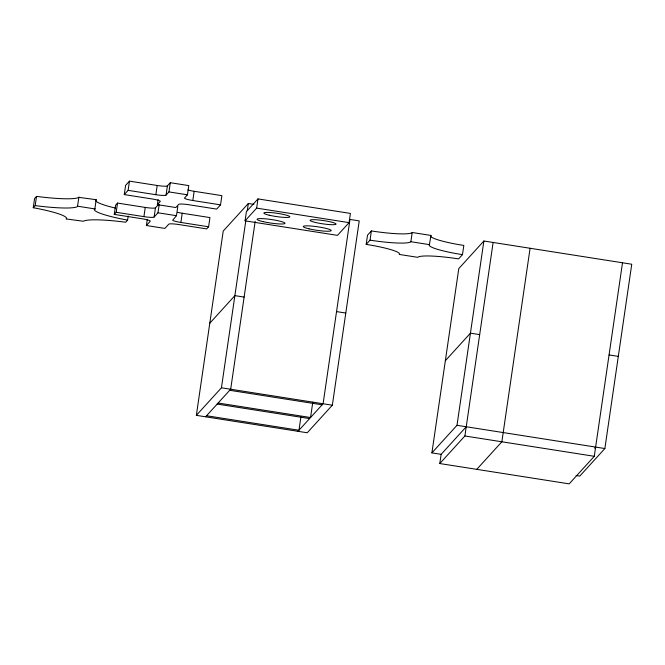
<?xml version="1.0" encoding="UTF-8"?>
<svg xmlns="http://www.w3.org/2000/svg" width="665" height="665" viewBox="0 0 665 665"><rect width="100%" height="100%" fill="white"/><g stroke="black" fill="none" stroke-linecap="round" stroke-linejoin="round"><path stroke-width="1" d="M127.597 220.115L125.668 222.235A47.872 6.085 8.3 0 0 83.374 221.254L66.01 218.926L66.525 218.61A47.872 6.085 8.3 0 0 33.25 207.721L34.597 198.511L36.525 196.383A47.872 6.085 8.3 0 0 78.819 197.364L96.184 199.691L94.837 208.91L94.322 209.226A47.872 6.085 8.3 0 0 127.597 220.115L128.195 216.017M33.25 207.721L35.178 205.601L36.525 196.383M35.178 205.601A47.872 6.085 8.3 0 0 77.473 206.582L78.936 196.99M177.73 212.359A9.385 1.197 8.3 0 0 182.227 213.232L209.949 217.58L208.602 226.798L206.674 228.918L178.952 224.562A9.385 1.197 8.3 0 0 168.744 224.172L164.887 228.419L146.4 225.518L150.257 221.27A9.385 1.197 8.3 0 0 141.986 218.76L114.255 214.404L115.602 205.194L117.53 203.074L145.261 207.422A9.385 1.197 8.3 0 0 155.469 207.812L158.686 204.28M114.255 214.404L116.192 212.285L117.53 203.074M220.539 204.862L216.682 209.101L188.96 204.754A9.385 1.197 8.3 0 0 178.752 204.363L175.851 207.538L157.372 204.637L160.265 201.453A9.385 1.197 8.3 0 0 151.986 198.943L124.264 194.596L125.61 185.377L129.467 181.138L157.198 185.485A9.385 1.197 8.3 0 0 167.397 185.876L170.298 182.7L188.777 185.602L187.439 194.812L184.538 197.995A9.385 1.197 8.3 0 0 192.817 200.506L220.539 204.862L221.886 195.643L194.163 191.296A9.385 1.197 8.3 0 1 187.912 189.957M124.264 194.596L128.121 190.348L129.467 181.138M116.192 212.285L143.914 216.64L145.261 207.422M146.4 225.518L147.297 219.367M128.121 190.348L155.851 194.704L157.198 185.485M143.914 216.64A9.385 1.197 8.3 0 0 154.122 217.031L155.469 207.812M157.372 204.637L158.12 199.517M154.122 217.031L157.979 212.792L159.176 204.596M155.851 194.704A9.385 1.197 8.3 0 0 166.059 195.094L167.397 185.876M166.059 195.094L168.952 191.911L170.298 182.7M208.602 226.798L180.88 222.443A9.385 1.197 8.3 0 1 172.667 220.256L176.466 215.693L177.813 206.474M180.88 222.443L182.227 213.232M192.817 200.506L194.163 191.296M298.003 431.319L323.099 403.746L349.99 219.442L359.225 220.896L332.342 405.201L307.247 432.765L196.35 415.351L223.232 231.054L248.328 203.482L253.872 204.355M245.061 220.847L246.407 211.636L257.987 198.91L350.405 213.423L349.059 222.634L337.479 235.36L245.061 220.847L256.64 208.12L257.987 198.91M196.35 415.351L221.437 387.786L245.784 220.888M247.28 210.647L248.328 203.482M255.177 221.312L230.68 389.233L205.585 416.805M300.913 416.947L298.967 430.255L206.557 415.741M312.791 402.175L310.555 417.529L218.137 403.023M462.483 254.629L458.592 258.901A37.556 4.771 8.3 0 0 417.77 257.338L399.283 254.437A37.556 4.771 8.3 0 0 366.182 244.388L367.521 235.177L371.386 230.938A37.556 4.771 8.3 0 0 412.209 232.501L430.978 235.443L429.241 245.443A37.556 4.771 8.3 0 0 459.266 254.138L462.483 254.629L463.829 245.41L460.612 244.928A37.556 4.771 8.3 0 1 430.588 236.225L430.978 235.443M366.182 244.388L370.039 240.148L371.386 230.938M370.039 240.148A37.556 4.771 8.3 0 0 410.87 241.711L412.209 232.501M466.24 426.764L441.144 454.336L431.901 452.882L458.792 268.577L483.879 241.013L631.75 264.229L604.867 448.534L579.772 476.098L576.073 475.517M622.507 262.775L594.277 456.298L569.182 483.862L439.798 463.547L441.144 454.336M431.901 452.882L456.996 425.309L483.879 241.013M439.798 463.547L464.893 435.974L493.122 242.459M530.088 248.269L501.859 441.784L476.763 469.357M209.791 323.207L234.886 295.634L244.122 297.08M445.342 360.729L470.438 333.165L479.681 334.611M594.66 448.144L595.624 447.08M96.184 199.691L95.669 200.007A47.872 6.085 8.3 0 0 115.66 208.145M168.952 191.911L187.439 194.812M256.64 208.12L349.059 222.634M410.87 241.711L429.632 244.662M157.979 212.792L176.466 215.693M77.589 206.2L95.452 209.01M336.54 311.594L345.783 313.049M609.065 354.927L618.309 356.382M221.437 387.786L332.342 405.201M456.996 425.309L604.867 448.534M229.716 390.297L322.134 404.81M464.893 435.974L594.277 456.298M217.172 404.079L309.591 418.593M309.084 228.843A14.081 1.787 8.3 0 0 331.128 230.73A14.081 1.787 8.3 0 0 311.594 226.083A14.081 1.787 8.3 0 0 309.084 228.843M269.209 215.202A13.142 1.671 8.3 0 0 289.79 216.965A13.142 1.671 8.3 0 0 271.553 212.634A13.142 1.671 8.3 0 0 269.209 215.202M315.418 222.459A13.142 1.671 8.3 0 0 336 224.221A13.142 1.671 8.3 0 0 317.762 219.891A13.142 1.671 8.3 0 0 315.418 222.459M262.875 221.586A14.081 1.787 8.3 0 0 284.919 223.473A14.081 1.787 8.3 0 0 265.385 218.827A14.081 1.787 8.3 0 0 262.875 221.586"/></g></svg>
